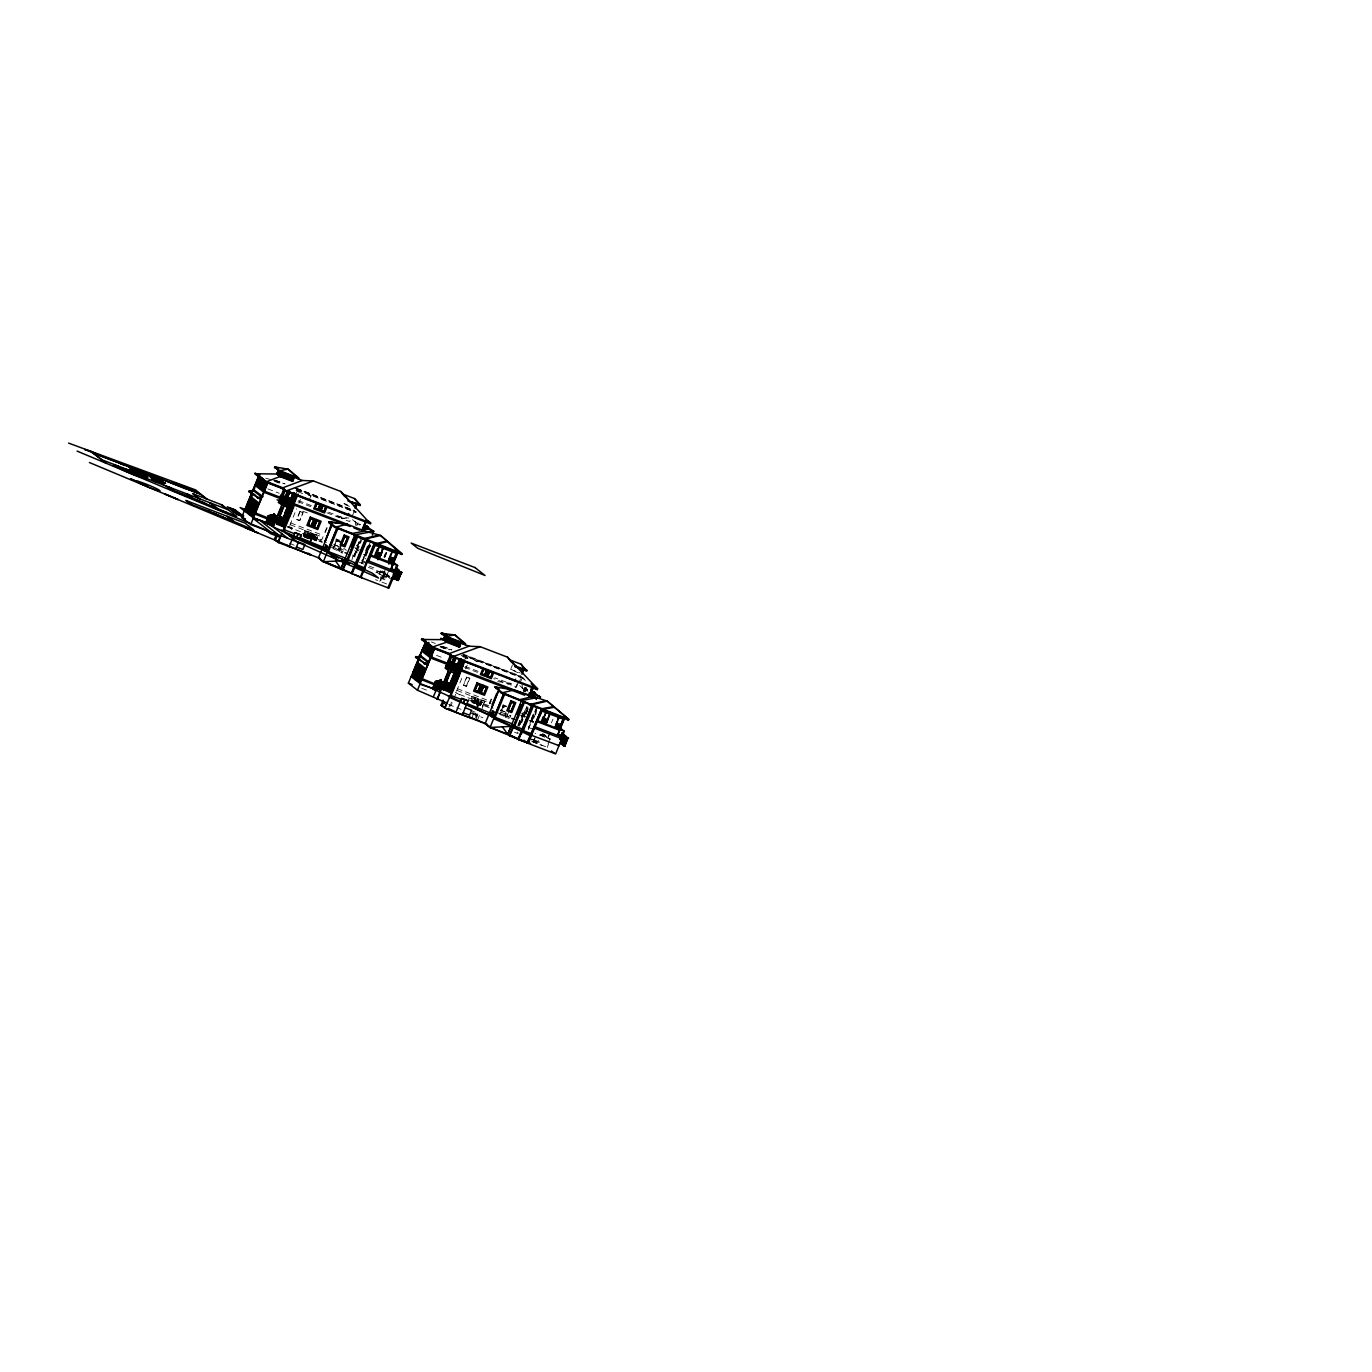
<?xml version="1.0" encoding="UTF-8"?>
<svg xmlns="http://www.w3.org/2000/svg" width="1372" height="1372" viewBox="0 0 1372 1372"><rect width="100%" height="100%" fill="white"/><g stroke="black" fill="none" stroke-linecap="round" stroke-linejoin="round"><path stroke-width="0.75" stroke-dasharray="5 3.75" d="M359.807 525.219L360.03 524.173M383.731 573.633L380.644 581.745M361.676 563.532L363.872 557.958M528.409 729.269L530.604 723.679M369.222 545.885L365.329 555.454L363.391 554.477M532.044 721.192L536.726 709.701M265.756 478.279L271.656 479.771M296.386 492.84L297.021 491.313M289.801 525.407L296.609 508.823M298.925 503.164L300.485 499.357M291.687 529.575L292.373 527.928L288.686 526.505M300.108 511.636L296.952 519.336L299.679 520.451L302.886 512.613L300.074 511.533M309.609 499.048L310.861 496.012L308.185 494.983M303.212 535.869L305.27 530.878L309.712 534.343L308.889 536.332L314.514 538.493L315.337 536.503L310.895 533.039L308.837 538.03M303.229 536.829L304.807 531.976M312.096 533.982L310.415 538.116L304.481 535.715L304.721 533.176M304.79 535.955L304.361 536.984L308.117 538.424M306.059 537.292L308.374 531.667M306.865 537.584L309.18 531.976M307.397 537.738L308.906 534.034L304.464 530.57L317.978 535.697L315.972 540.602M308.854 538.973L311.187 533.279M309.54 538.15L311.547 533.228M309.42 538.887L311.718 532.833M310.415 538.116L311.804 533.742M310.295 539.368L312.404 534.222M310.175 540.637L312.713 534.445M310.055 541.906L313.005 534.686M310.604 541.528L313.313 534.926M310.569 542.592L313.622 535.166M312.507 538.836L313.914 535.406M313.485 537.807L314.754 534.686L317.687 535.835M313.656 539.951L315.131 536.349M314.617 540.499L316.143 536.812L311.684 533.348M316.109 541.134L318.15 535.303M287.52 526.694L321.751 539.813L324.032 534.291M324.787 532.439L327.805 525.064M325.284 532.37L327.616 526.659M349.414 506.319L345.572 504.827L347.39 500.403M336.706 539.453L333.533 547.96L336.655 539.865M338.181 540.602L336.003 539.676L339.69 541.031M339.227 546.433L338.061 549.76L339.381 546.553M350.1 520.451L349.654 521.566L341.319 518.359L344.887 518.462L328.131 512.03M352.021 516.644L354.25 511.224M340.668 545.936L338.421 551.39L342.331 553.122M341.731 544.804L339.09 551.218L341.251 548.217M356.754 525.253L357.492 523.469L360.836 524.807M356.892 525.356L357.972 522.749M357.183 546.21L359.207 541.254M351.935 559.879L353.427 553.962M358.898 542.677L356.926 547.462L361.711 551.201M353.753 556.054L355.777 551.115L354.782 550.326M356.96 547.822L359.721 541.666M361.042 538.613L358.332 546.742M353.907 556.775L356.223 551.15M356.549 550.704L360.356 541.426M354.182 556.981L356.48 551.355M354.645 556.397L356.446 551.99M357.355 551.012L361.968 539.333M365.398 551.132L367.576 545.799M368.382 545.13L364.3 556.209M362.362 560.771L368.382 546.107M361.505 563.532L370.817 540.791M370.046 544.718L365.569 555.66L364.678 555.317L365.655 556.089L370.148 545.164M365.912 556.295L370.406 545.37M375.894 572.724L378.329 571.352L386.098 576.755L386.51 575.76L380.387 570.992L379.975 571.987L386.098 576.755M383.954 556.929L385.549 553.07M384.16 557.101L386.544 551.287M384.657 557.203L387.041 551.407M384.863 557.358L387.247 551.561M388.327 576.566L381.982 571.61L385.446 572.124M379.787 581.385L383.628 572.004M385.892 568.094L380.387 581.539L375.551 579.687M384.897 572.604L382.291 579.842L385.172 572.827L389.768 576.412M376.305 571.73L382.428 576.497L384.04 577.115L384.452 576.12M385.361 574.199L388.602 575.52M386.715 575.948L391.998 580.013M387.007 574.902L389.236 569.466M388.396 575.674L386.51 575.76M463.856 661.767L465.76 657.137L462.947 656.056M448.987 707.112L450.376 703.716M456.533 691.128L462.587 676.379M465.657 668.884L467.217 665.077M450.736 706.237L452.125 702.841L451.079 702.018M453.755 698.88L456.19 692.929M466.36 686.086L469.516 678.385M471.985 696.599L471.848 697.936L477.164 699.857M471.453 698.914L471.848 697.936M472.791 703.013L475.089 697.388M473.597 703.322L475.895 697.696M474.112 703.459L475.638 699.754L482.858 702.533L477.61 698.76L475.57 703.75M475.621 702.07L476.427 700.063L471.179 696.29L484.71 701.418L482.618 706.511M477.919 699L477.37 701.298M478.279 698.965L476.273 703.87L479.411 705.277M476.41 704.402L478.434 698.571M476.719 704.865L478.828 699.703M471.865 717.933L474.112 712.462M477.01 705.105L479.137 699.943M476.89 706.374L479.428 700.183M476.77 707.643L479.737 700.423M476.65 708.912L480.046 700.646M477.302 708.312L480.337 700.886M479.24 704.556L480.646 701.126M475.878 713.732L475.93 716.51L477.422 712.908M479.806 705.139L481.246 701.589M479.977 705.671L481.555 701.829M480.372 705.671L481.864 702.07M475.707 717.693L477.285 713.852M482.052 702.224L481.246 704.213L471.625 700.406M476.033 719.185L478.313 713.629M482.498 706.22L484.419 701.555L481.486 700.423L479.394 705.139L476.478 703.922M477.49 720.077L480.474 712.788M481.229 710.97L484.865 701.023M489.238 703.699L492.256 696.324M489.667 703.802L492.016 698.091M518.084 672.777L510.676 669.296L512.493 664.871M506.594 706.22L502.958 704.814L504.296 706.631L502.804 704.693M502.564 707.077L504.296 706.631M515.649 687.475L518.77 679.843M505.942 712.154L504.776 715.481L506.097 712.274L500.368 710.182M517.587 684.336L516.387 687.286L510.916 685.194M462.484 653.844L520.931 676.19L520.588 677.031L463.067 654.976M518.685 683.342L520.777 678.248L521.48 678.797L520.811 678.008M506.68 713.371L505.153 717.11L509.046 718.842M505.616 716.801L505.942 715.978L506.611 717.264L507.983 713.937M519.971 683.307L522.423 677.339M509.149 710.422L506.611 717.264M523.058 677.476L522.715 678.3L463.17 655.456M510.041 717.059L510.796 715.189M523.229 690.939L524.756 687.235M523.624 691.076L524.687 688.47M523.898 691.299L525.39 687.629M524.155 691.505L525.905 687.423M524.773 691.625L526.351 687.766M525.202 692.037L526.814 688.127M517.844 725.308L520.125 719.631M521.309 716.87L523.521 711.485M518.084 725.462L521.926 716.081M518.65 725.617L520.966 719.991M522.886 715.498L526.093 707.678M526.968 706.288L524.567 712.171L525.493 712.805M519.096 726.234L522.938 716.87M520.142 724.57L523.212 717.076M523.264 716.441L527.071 707.146M522.269 719.923L522.732 717.367M525.442 713.131L528.837 704.882M523.041 719.511L521.789 722.547L520.88 721.826M524.07 716.75L527.86 707.506M528.117 707.918L525.853 713.457L523.898 711.931M526.042 713.594L528.066 708.638M526.076 714.212L528.443 708.432M531.393 718.636L534.308 711.519M536.624 707.197L530.381 721.689M528.752 727.332L528.289 726.2M537.292 706.494L530.398 723.301L529.592 722.993M528.22 729.252L535.955 710.387M530.124 720.214L533.296 722.169L532.387 721.826L536.778 710.456M535.8 714.418L536.349 711.674M533.228 741.755L535.389 736.49M535.011 738.393L533.485 741.84M534.291 742.338L534.72 741.309L530.124 737.724M534.72 741.309L538.287 741.532L538.699 740.537M540.242 735.238L540.637 734.243L542.249 734.86L545.319 737.244M542.249 734.86L542.66 733.866L544.255 734.483L550.395 739.251L535.046 733.368M551.39 722.924L552.967 719.065M547.857 737.364L550.018 732.099M548.2 737.501L550.361 732.254M548.045 743.367L550.343 737.742M547.308 747.414L548.577 743.658M379.53 572.964L383.56 572.21M381.622 578.521L389.682 576.977L382.274 570.906M539.676 742.029L535.526 742.818L529.403 738.05M341.439 518.067L348.985 518.256M507.194 683.77L510.761 683.856L494.846 677.751M511.602 684.182L508.034 684.079L493.663 678.574M336.963 516.661L348.985 518.084M497.693 681.678L511.705 683.342M315.783 540.499L312.833 539.368L314.582 534.634L311.667 533.519M488.895 705.705L456.156 693.152M347.802 505.05L343.943 503.575L345.572 504.827M275.48 480.269L285.119 483.956M296.746 488.415L354.216 510.453M274.503 479.994L284.33 483.767M295.769 488.123L353.616 510.298M274.966 480.543L282.889 483.579M296.798 488.912L356.326 511.739L356 512.579L296.455 489.735M273.525 480.492L281.02 483.373M296.335 489.238L355.468 512.168L354.473 510.658M274.623 481.366L280.574 483.647M296.112 490.044L299.319 491.279M308.031 494.606L311.238 495.841M296.232 490.318L299.045 491.399M308.134 494.898L310.947 495.978M296.266 490.421L298.942 491.45M298.016 491.776L302.835 493.628L297.175 489.221M267.9 488.929L279.151 493.251M298.53 500.677L312.302 505.959M297.947 501.723L311.478 506.92M326.948 512.854L340.479 518.033M302.697 511.173L308.391 513.368M339.93 540.448L336.089 538.973L337.821 540.328L337.066 542.163L335.951 541.305M336.483 540.191L340.479 541.734M290.675 522.938L322.454 535.131M336.243 540.397L342.28 542.78M335.831 540.585L342.177 543.038M290.384 524.773L322.3 537.001M305.116 532.216L310.432 534.137M308.906 534.034L316.143 536.812M333.653 544.461L337.752 545.953M334.905 545.113L338.781 546.588M302.886 533.554L310.261 536.383M316.692 538.836L326.416 542.575M304.601 534.445L310.226 536.606M303.401 534.668L322.643 542.043M330.721 545.233L344.235 550.326M304.481 535.715L310.106 537.875M329.04 546.313L343.309 551.681M304.67 537.224L308.408 538.664M338.884 551.064L339.896 551.527M361.556 560.462L367.988 562.932M362.019 561.594L366.839 563.446M359.31 562.28L367.199 565.298M369.171 566.053L375.07 568.317M380.387 570.992L381.982 571.61M368.382 567.391L383.766 573.273M388.276 576.532L389.888 577.149M380.456 576.892L382.033 577.509M289.475 543.398L295.374 545.662M381.982 582.157L388.413 584.609M510.676 669.296L520.314 673M431.408 641.959L435.336 643.468M443.19 646.469L451.851 649.693M441.681 646.263L451.611 650.071M465.502 655.404L521.068 676.705M440.258 646.229L449.622 649.813M441.338 647.087L449.279 650.139M439.983 646.881L447.478 649.762M462.827 655.765L466.051 656.999M474.746 660.344L477.971 661.561M474.866 660.618L477.679 661.698M467.955 658.749L464.748 657.514L466.497 658.869M436.502 655.37L443.996 658.251M465.245 666.398L479.017 671.68M524.224 689.19L527.568 690.528M464.662 667.461L478.193 672.64M469.618 678.351L466.806 677.271L463.582 685.108L466.394 686.189M502.564 705.294L506.405 706.752M457.408 688.675L491.176 701.624M502.855 706.391L504.193 706.906L503.781 707.901L502.203 706.666M457.116 690.493L490.953 703.476M520.485 715.258L525.133 717.076M455.418 692.243L462.227 696.444M529.283 720.454L532.885 721.843M500.506 710.164L506.457 712.428M530.209 721.518L531.153 721.946M529.986 721.535L531.033 721.946M471.333 700.166L477.25 702.567M483.424 704.573L493.148 708.295M468.212 699.651L489.341 707.746M501.054 712.257L510.83 715.995M471.213 701.435L475.261 703.116M499.151 713.234L510.024 717.402M495.772 712.051L509.132 717.162M533.571 729.527L528.872 727.606M421.787 688.298L429.453 691.231M470.373 710.319L475.998 712.48M472.431 712.531L476.17 713.972M448.713 704.505L460.958 709.324M472.568 713.766L482.875 717.728M470.425 713.08L476.05 715.241M514.534 732.236L518.136 733.608M533.005 739.319L540.98 742.492M532.679 741.738L547.102 747.26M531.753 741.446L542.815 745.699M380.336 577.904L386.235 580.373M287.245 526.951L293.025 529.523M302.663 533.794L321.957 542.352M333.533 547.497L343.171 551.767M304.258 535.869L309.969 538.39M332.83 548.543L342.451 552.813M470.99 701.589L478.605 704.968M499.562 714.263L509.183 718.534M369.84 545.198L370.852 545.987M369.668 545.61L370.68 546.399M295.031 487.866L300.468 492.102M369.634 545.867L370.543 546.571M359.464 542.54L360.356 543.226M356.291 545.233L358.727 547.411M520.331 676.036L526.454 680.804M354.834 547.462L357.972 549.915M522.183 677.888L525.425 680.409M355.76 548.508L358.829 550.892M357.063 552.11L356.051 551.321L354.027 556.277L355.039 557.066M363.151 556.895L365.998 559.107M354.748 550.566L355.657 551.27M356.017 551.561L356.926 552.281M379.444 573.547L384.04 577.115M352.878 555.111L353.787 555.814M354.165 556.106L355.074 556.809M343.72 548.32L346.361 550.378M463.908 654.958L468.144 658.251M463.119 654.65L468.555 658.886M461.129 655.113L463.856 657.222M526.179 708.261L527.071 708.964M288.412 526.385L289.458 527.208M532.456 721.158L533.331 721.843M532.285 721.38L533.296 722.169M521.566 713.2L524.687 715.635M522.492 714.229L525.562 716.63M521.634 715.069L524.258 717.11M521.497 716.047L522.509 716.836L520.485 721.792L519.473 721.003M521.463 716.287L522.372 717.007M542.66 733.866L547.257 737.45M543.929 735.289L546.999 737.673M521.84 719.58L522.715 720.249M540.637 734.243L545.233 737.827M519.611 720.832L520.52 721.535M520.743 721.998L521.754 722.787M533.176 739.508L536.229 741.892M517.072 732.082L518.067 732.854M531.41 721.037L532.387 721.826M352.45 519.611L358.332 524.79M354.439 521.154L358.795 524.996M519.714 685.606L525.51 690.733M525.545 688.384L527.86 691.368M522.08 683.891L522.32 689.241M355.52 521.737L355.674 525.287M526.745 689.893L526.539 690.956L527.311 689.087L526.745 689.893M299.954 511.259L296.575 519.508L299.782 520.743L303.178 512.493L299.954 511.259M466.686 676.979L463.307 685.228L466.514 686.463L469.893 678.214L466.686 676.979M503.37 705.585L500.248 713.697L503.37 705.585"/><path stroke-width="1.5" d="M390.248 571.164L397.863 552.556L356.686 536.178L347.013 559.759M279.236 471.282L278.104 474.043L254.78 473.752L265.482 482.104L281.552 488.26L285.393 491.245L370.543 523.898L340.788 491.45L313.468 480.972L302.303 480.474L279.253 471.488L274.743 466.874L288.154 469.173L298.53 478.879L295.306 476.358M260.903 499.734L248.795 491.57L253.031 490.318L261.709 497.093L257.816 497.504L249.138 490.747L252.345 491.982M274.52 533.622L250.733 524.516L241.644 517.433L251.813 492.634M252.568 490.782L258.793 475.621L261.623 477.816M246.48 506.268L252.019 492.805L248.795 491.57M253.031 490.318L259.325 475.175M246.703 506.44L250.733 496.613L258.982 503.027L254.952 512.871M255.844 484.539L259.84 474.798M245.091 511.396L251.762 495.018M253.323 491.21L254.883 487.42M245.228 511.499L250.544 498.533M256.461 484.659L259.617 476.942M249.687 501.689L252.088 495.841M256.753 484.505L258.948 479.154M250.047 502.152L246.205 511.499L250.184 502.255M256.856 485.328L260.337 476.821M257.13 485.534L260.611 477.027M257.747 485.654L260.903 477.953M247.217 512.288L250.922 502.821M251.282 502.375L251.934 500.351M258.142 486.323L261.52 478.073M258.399 486.528L261.898 478.022L262.91 478.811M247.955 512.854L251.796 503.507L248.092 512.974M258.588 486.305L261.743 478.605M259.016 486.648L262.189 478.948M248.606 514.123L253.906 501.157M259.411 487.317L262.807 479.068M248.778 514.26L254.18 501.106L250.441 498.19M259.685 487.523L263.167 479.017M260.028 487.78L263.51 479.291M260.286 488.003L263.681 479.737M260.903 488.123L264.076 480.406M250.321 514.689L254.026 505.239M257.49 498.328L257.816 497.504L261.04 498.739M261.297 488.792L264.693 480.526M261.572 488.998L264.95 480.749M251.196 515.375L254.9 505.925M255.261 505.479L255.912 503.438M262.189 489.118L265.345 481.418M265.482 482.104L282.529 475.57M251.934 515.958L255.775 506.611M262.584 489.787L265.962 481.521L255.106 472.928M252.071 516.061L255.912 506.714M262.858 489.993L266.237 481.743L267.248 482.532L263.853 490.782M266.185 482.069L263.03 489.77L263.887 490.524L267.111 482.687L266.202 481.984M263.475 490.113L266.631 482.412M252.568 517.21L257.885 504.261M252.757 517.364L258.159 504.193L254.42 501.277L249.069 514.483L254.523 501.638L258.022 504.364M255.175 513.042L267.609 482.481L283.953 488.861L278.43 502.341L281.792 504.965L274.366 523.041L271.004 520.417M250.733 524.516L267.883 482.704M276.835 474.129L278.43 469.567M278.893 471.025L276.63 473.975L279.854 476.496L292.699 481.418L294.517 477.01L281.466 471.934L279.854 476.496M278.07 474.369L279.596 470.665L288.154 469.173L298.873 478.056L279.596 470.665L274.743 466.874L278.602 468.367M278.585 474.403L279.716 471.659M278.876 475.004L280.231 471.694M279.391 475.038L280.523 472.294M279.716 475.381L280.9 472.5L278.567 470.682L277.384 473.58L279.734 475.295M280.66 476.804L282.46 472.397M281.689 476.564L283.044 473.271L292.682 476.959L291.327 480.269M283.404 476.907L284.536 474.163M273.714 523.264L269.872 520.914L273.714 523.264L272.445 526.351L265.396 522.766L265.825 521.737L269.649 524.087L273.714 513.797L274.674 514.792L270.353 523.161M268.62 515.855L266.168 521.892L268.74 515.838M284.741 477.422L285.873 474.678L283.164 473.546L281.963 476.444L284.776 477.507L282.066 476.393M266.717 522.097L269.289 515.718M284.896 477.799L286.251 474.506M266.803 522.132L269.426 515.701M267.248 522.303L269.975 515.58M267.351 522.338L270.095 515.563M281.552 488.26L302.303 480.474M268.209 521.48L270.644 515.443M268.295 521.514L270.764 515.426M267.626 524.498L268.037 523.469L265.825 521.737M268.74 521.686L271.313 515.306L268.295 523.555L271.999 515.169L268.826 523.761L272.668 515.032M286.611 478.142L287.743 475.398M269.358 523.967L272.805 514.997M287.966 478.657L289.08 475.895L286.371 474.781L285.187 477.662L288 478.742L285.273 477.627M269.512 524.07L273.354 514.894M288.12 479.034L289.475 475.724M284.982 497.453C275.772 486.734 281.86 514.843 285.256 497.299L286.285 496.767L284.107 502.083L279.288 500.248M270.867 523.332L274.417 514.346M280.025 500.523L284.467 489.667M270.884 523.367L274.572 514.414M280.403 500.729L284.587 489.941L284.879 491.125M280.574 500.866L282.632 495.532M280.883 501.106L284.982 490.884L289.663 492.565L276.715 524.138L284.484 527.105L280.643 524.121L254.232 513.763M289.835 479.377L290.967 476.616M271.673 523.675L267.849 521.326L271.673 523.675L274.829 516.695M281.037 501.226L283.112 495.909M272.376 522.732L274.949 516.678M281.363 501.483L283.421 496.15M285.393 491.245L313.468 480.972M275.498 516.558L272.891 522.921L275.618 516.541M281.517 501.603L283.592 496.27L282.718 495.635M281.843 501.86L283.901 496.527M273.422 523.126L276.166 516.421M281.997 501.981L284.055 496.647M292.305 477.13L291.173 479.891L288.394 478.897L289.578 476.015L292.39 477.096L291.207 479.977L288.497 478.862M273.457 523.144L276.304 516.404M282.306 502.203L284.244 496.801M274.606 521.72C285.222 509.183 259.291 521.634 276.698 516.369M282.478 502.358L284.536 497.024M284.227 504.313L282.358 503.593L287.314 491.485M287.794 491.845L273.354 527.054L322.403 548.251L336.534 559.399M291.91 481.109L293.711 476.719M285.376 497.847L281.895 494.675M282.924 507.486L276.715 524.138M287.777 495.652L289.663 492.565M285.05 502.444L286.302 499.357L289.921 500.643M287.674 496.047L289.715 491.073M285.582 503.044L287.811 497.83L285.685 503.078M288.343 498.036L286.199 503.267L288.446 498.07M279.065 522.526L281.294 517.313M286.868 503.524L289.08 498.31M287.503 503.764L289.612 498.516M287.606 503.816L289.715 498.568M280.351 523.006L282.563 517.793M288.137 504.021L290.35 498.808M284.724 513.3L286.234 509.647M291.276 497.316L292.648 494.006M320.413 558.541L278.19 542.455L274.349 539.453L276.441 534.377M293.591 492.565L288.48 505.016L291.036 507.005M281.62 523.487L283.73 518.239M289.406 504.502L291.516 499.254M281.843 523.71L288 508.086M294.191 493.44L289.475 504.639L293.179 507.52M276.938 536.332L275.343 540.225L278.859 541.631M282.066 523.881L284.141 518.788L283.147 518.016M288.514 508.12L284.45 518.033L283.644 517.398L287.708 507.503L290.95 510.041L284.896 524.756L287.04 519.525M290.229 503.833L294.637 492.925M282.255 523.744L288.703 508.275M290.041 504.742L294.483 493.989M285.685 516.884L282.889 523.984L285.925 517.072M285.942 516.266L288.069 511.104M288.463 510.127L289.046 508.686M295.066 494.435L290.675 504.982L295.649 493.714M286.182 516.455L288.309 511.276M283.507 524.207L286.165 517.261M286.422 516.644L288.532 511.464M295.615 493.971L291.293 505.205L293.539 500.025M283.524 524.224L289.904 509.338M283.695 525.15L289.972 509.269M283.901 525.322L290.109 509.647M291.944 505.479L296.524 494.675M284.09 525.442L285.513 521.96L286.336 522.612M286.611 519.353L290.435 509.99M296.661 494.503L292.39 505.513L289.989 503.644M277.933 542.232L280.317 536.401M286.439 521.754L292.03 508.703M293.042 506.028L279.048 500.797M287.468 497.71L295.34 500.42L287.571 497.436M278.19 542.455L281.86 533.502M298.05 494.04L282.649 531.581L281.483 530.175M289.406 516.747L291.67 511.207M284.313 529.781L294.431 505.153M289.166 546.656L292.699 538.064M296.781 536.881L297.981 533.965M296.987 536.967L298.187 534.051M299.833 538.236L301.085 535.166L295.066 532.851M295.597 549.126L298.496 542.077L304.927 544.53L302.886 549.486L296.455 547.016M316.177 502.735L313.691 508.789L318.51 510.641L320.997 504.587M320.088 504.553L318.047 509.509L314.84 508.275L316.863 503.318M315.114 508.137L316.983 503.61L319.796 504.69L317.978 509.321L315.011 508.189M322.197 505.05L319.71 511.104L324.547 512.957L327.016 506.903M322.883 505.633L320.859 510.59L324.066 511.807L326.107 506.868M304.978 552.607L310.587 554.768L308.614 553.225M317.121 528.014L319.607 521.96L316.881 520.846L314.342 527.037L317.155 528.117M325.73 507.04L323.912 511.43L321.151 510.453L323.003 505.908L325.816 506.988M329.211 521.926L328.748 522.698L334.751 527.38M330.824 525.682L325.37 541.203M325.061 541.082L332.093 523.967M356.892 536.349L343.051 570.1L323.329 561.748L318.441 557.889L321.34 550.824M322.06 549.057L332.281 524.121M324.598 550.395L326.45 545.85L324.65 550.429M327.788 550.309L336.998 527.843L354.902 534.788L341.028 568.54L335.625 561.097M318.441 557.889L323.329 561.748L326.948 552.933M355.142 564.029L365.003 568.094L364.438 569.483L327.291 552.11L337.186 527.997M328.44 551.595L337.975 528.306M339.313 511.533L348.179 515.014L348.797 513.505M354.765 506.045L355.125 505.188M355.382 505.393L355.022 506.251L355.451 505.462M355.348 506.508L355.948 505.839M356.48 504.759L355.554 507.023L354.353 506.079M355.211 508.532L357.029 504.107M354.456 498.533L360.373 504.707L347.991 500.883L360.047 505.496L354.456 498.533L342.931 494.109M342.486 558.85L342.16 559.69L349.534 563.618M354.49 535.749L352.724 533.348L364.918 531.084L380.559 535.457L401.79 554.477L374.933 543.861L387.024 540.928M351.266 546.931L355.022 537.755M346.173 560.994L342.571 569.74L351.352 573.29L365.192 539.522M347.991 560.222L357.663 536.641M361.591 531.153L366.135 520.074M366.341 520.228L361.899 531.033L362.705 531.341L366.307 520.605M366.718 520.931L362.277 529.558M364.352 529.438L365.861 525.716L368.279 526.968L367.679 527.688M366.667 526.351L365.535 528.906L365.998 525.819L368.279 526.968M365.878 529.06L366.598 527.277M367.936 527.791L367.473 526.333M378.638 545.096L362.688 538.887L378.741 535.149M366.667 529.369L367.627 527.037L367.147 529.523M363.374 539.419L380.593 535.474L402.133 553.671L334.991 526.539L329.091 521.892L347.356 524.344L329.091 521.892M355.091 565.23L351.678 573.547L361.213 577.338M355.622 564.407L365.672 539.899M354.336 568.197L352.021 573.822L350.872 572.93M355.108 566.327L365.878 540.053M356.617 564.87L366.667 540.362M372.206 530.604L371.177 530.844M372.481 530.707L373.338 531.993M372.515 531.358L371.246 529.918M372.327 535.097L373.664 531.17M360.407 577.029L374.247 543.278M396.902 568.745L388.928 588.194L360.973 577.475L374.83 543.724M367.422 562.177L367.233 560.393L395.753 571.558L391.929 568.574M375.619 544.032L368.605 561.148L367.679 560.428M375.722 544.478L387.796 541.546M375.002 554.717L377.351 549.006M379.461 558.198L375.173 556.449L379.187 546.776L375.139 556.689M377.849 559.776C377.42 556.483 380.901 556.26 379.427 555.934M382.033 550.189L383.423 546.811M382.171 550.309L380.353 555.934L376.168 554.202M383.731 547.051L379.358 558.044M380.901 555.111L382.119 552.093M389.185 558.284L391.037 553.774M392.838 550.549L388.31 561.491L393.49 563.583L370.834 555.043M391.946 563.961L388.842 558.901M388.67 563.583L389.837 560.376M390.163 560.856L388.893 563.926L390.265 560.977M392.358 563.052C403.419 539.333 392.118 559.313 393.164 563.343M390.728 569.552L391.517 568.008M391.895 566.43L397.125 553.653L375.105 545.301M393.472 563.549L390.711 569.346M393.421 569.894L395.445 570.855L391.037 569.157M394.193 571.627L395.445 568.523M394.381 572.416L396.251 567.785M394.347 572.724L387.933 587.731M394.45 572.536L396.319 567.888M392.186 561.32L397.623 565.556L394.673 572.879M397.263 569.277L395.376 573.89M395.53 574.765L397.571 569.723L395.685 574.336M397.897 570.186L396.011 574.817M394.759 579.035L395.873 576.309M398.189 570.615L396.388 575.365M398.292 570.323L396.148 569.5L396.954 570.015M395.839 577.063L398.497 570.581M398.48 571.044L396.216 576.463C391.637 576.583 396.422 565.556 399.046 570.186M397.005 576.274L398.823 571.541M397.143 577.303L396.645 579.824L399.767 572.21C397.623 569.5 405.752 574.851 399.355 571.901L397.057 577.904M397.623 576.977L393.901 571.781M398.12 580.322L400.898 573.547L399.235 572.793L399.252 571.198M400.092 573.136L397.177 580.03L400.144 573.17M397.726 580.236L400.967 572.518M401.396 572.021L399.029 571.747M391.483 577.766L398.257 580.442L401.379 572.827M447.615 666.843L451.697 656.622L537.258 689.636L537.601 688.813L507.52 657.171L480.2 646.692L452.108 656.982L448.267 653.981L432.197 647.824L421.496 639.472L444.665 639.661M427.429 665.3L415.527 657.291L419.746 656.056L428.441 662.813L424.548 663.242L415.87 656.468M447.015 703.081L417.465 690.236L408.376 683.153L418.734 658.526L415.527 657.291M419.3 656.502L426.057 641.753M413.212 671.988L425.714 641.496M413.435 672.16L417.465 662.333L425.714 668.764L421.684 678.591M422.576 650.259L425.955 642.01M411.96 677.219L420.827 655.044M417.037 664.905L416.299 666.689L419.626 669.365M423.193 650.379L426.795 643.022M415.613 669.365L418.014 663.516M423.588 651.048L426.966 642.799M413.075 677.322L416.779 667.872M423.845 651.254L427.344 642.765L428.613 643.76L425.131 652.249M413.812 677.905L417.654 668.558M417.877 668.01L418.666 666.072M424.463 651.374L427.635 643.674M413.95 678.008L417.774 668.661M418.014 668.113L418.803 666.175M424.857 652.043L428.853 642.302M414.687 678.591L418.529 669.227M414.824 678.694L418.649 669.347M425.749 652.369L428.904 644.668M426.143 653.038L429.625 644.548L434.615 648.424L450.685 654.581L445.145 668.061L448.524 670.685L441.098 688.778L451.217 692.843L447.375 689.842L420.964 679.483M420.638 666.895L415.459 679.946L420.912 666.826L417.174 663.911M426.418 653.244L429.899 644.754M415.939 680.323L421.153 667.015L424.874 669.93L419.489 683.085L424.617 669.982M426.743 653.518L430.225 645.012M427.018 653.724L430.396 645.475M427.635 653.844L430.791 646.143M417.037 680.426L420.741 670.959M428.03 654.513L431.408 646.263L430.362 645.715M424.205 664.065L424.548 663.242L427.755 664.477M428.304 654.718L431.683 646.469M421.616 671.645L417.791 681.009L421.753 671.748M421.839 671.097L422.627 669.176M421.976 671.2L422.765 669.279M428.922 654.838L432.077 647.138M429.35 655.181L432.54 647.001L449.261 641.307M418.666 681.678L422.49 672.331M429.299 655.507L432.695 647.258M418.786 681.781L422.627 672.434M429.573 655.713L432.952 647.464L433.964 648.253L430.585 656.502M430.191 655.833L433.346 648.133M434.238 648.459L428.699 661.973L420.141 655.302M421.907 678.763L434.41 648.27M417.465 690.236L434.615 648.424M441.132 633.435L454.887 634.893L465.262 644.6L445.986 637.208L441.132 633.435L444.991 634.91M446.38 642.062L448.181 637.654L461.232 642.748L459.431 647.138L446.586 642.216L443.345 639.695L445.145 635.287M443.55 639.867L445.351 635.459M443.979 639.472L445.334 636.162L447.752 638.049L446.397 641.359M444.494 639.506L445.626 636.762M444.785 640.089L446.312 636.385L454.887 634.893L465.605 643.777L446.312 636.385L441.475 632.612L447.255 634.824M444.922 639.935L446.106 637.037M445.3 640.141L446.432 637.38M445.591 640.724L446.946 637.431M446.123 640.758L447.238 638.014M446.586 642.216L448.387 637.808M447.392 642.525L449.193 638.117M448.404 642.302L449.759 638.992L459.414 642.696L458.059 645.989M450.136 642.628L451.268 639.884M531.153 735.203C498.139 719.734 465.348 703.39 432.129 688.504L432.54 687.475L436.382 689.807L432.54 687.475M435.473 681.558L433.003 687.664M452.691 640.347L451.508 643.245L448.695 642.165L449.879 639.283L452.606 640.398M433.535 687.869L436.142 681.421M451.628 643.519L452.983 640.227M436.828 681.284L433.964 688.041L434.581 687.046L438.405 689.396L441.029 682.57L438.148 689.293M448.267 653.981L469.035 646.195L480.2 646.692M434.924 687.201L437.497 681.147M434.341 690.236L434.77 689.207M435.456 687.406L438.165 681.009M453.343 643.862L454.475 641.118M435.044 689.293L437.617 683.239M435.147 689.327L438.851 680.872M435.576 689.499L438.285 683.102M435.679 689.533L439.52 680.735M436.125 689.704L438.971 682.964M455.898 641.582L454.715 644.48L451.903 643.399L453.103 640.501L455.813 641.633M433.535 696.393L440.206 680.598M440.446 679.517C442.401 679.106 437.154 684.216 437.068 688.881M454.835 644.754L456.19 641.461M446.312 666.003L449.656 668.696M451.8 663.465L448.918 660.515M437.171 688.916L440.858 680.135M446.74 666.243L451.199 655.387L455.487 657.034M437.617 689.087L441.304 680.135M446.963 666.329L451.319 655.679L451.611 656.845M437.702 689.121L440.343 682.707M448.507 660.669L447.872 666.998M447.443 666.706L449.502 661.373M456.55 645.097L457.682 642.353M447.924 667.084L449.982 661.75L449.09 661.098M448.095 667.204L450.153 661.87M450.462 662.127L448.404 667.461L450.633 662.247L452.211 663.293M442.899 682.158L440.275 688.916M448.867 667.821L450.822 662.402M459.123 642.816L457.939 645.715L455.127 644.634L456.31 641.736L459.02 642.868M439.16 692.071L443.602 681.867L440.618 688.401M449.056 667.958L451.114 662.625M449.347 668.181L451.302 662.762M437.102 699.188L439.812 692.586M443.996 682.536L437.222 682.999L443.996 682.536L443.207 682.056M449.622 668.799L454.252 657.6M458.642 646.829L460.443 642.439M437.359 699.394L454.046 657.205L449.073 669.313L445.711 666.689L455.35 670.394L459.191 673.378L450.959 670.033M448.61 660.395L452.28 663.139L455.195 657.171M442.967 689.499L450.393 671.405M453.789 663.122L455.916 657.925L443.448 689.859M444.528 687.749L446.74 682.553M452.314 668.764L454.526 663.551M445.163 688.007L447.375 682.793L445.265 688.041M455.161 663.808L452.949 669.004L455.195 663.825M445.78 688.23L447.924 682.999M455.71 664.014L453.566 669.227L455.813 664.048M445.797 688.247L448.009 683.033M446.432 688.487L448.644 683.273M454.218 669.502L456.447 664.288M447.066 688.727L449.193 683.479M447.169 688.778L449.296 683.53M458.008 663.053L459.363 659.726M508.549 734.466L490.867 727.692L486.237 724.022L444.922 708.175L441.081 705.191L443.173 700.097M454.784 671.765L447.238 690.185L448.301 690.596M455.212 670.737L459.534 660.189M448.387 689.293L450.565 684.011M450.856 683.239L454.732 673.806M456.139 670.222L458.351 665.026M448.558 689.43L452.417 679.586M456.224 670.273L460.906 659.16M443.671 702.052L442.076 705.963L443.156 706.374M448.781 689.602L451.096 684.216M455.247 673.858L451.182 683.753L450.376 683.119L454.441 673.223L457.682 675.761M456.739 670.445L461.369 658.663M448.97 689.464L455.435 673.995M456.773 670.479L461.215 659.726L457.408 670.719M450.668 689.156L449.724 688.418L454.647 676.43L455.59 677.168M449.622 689.704L453.069 683.119M452.674 682.004L454.784 676.825L453.137 682.364M455.195 675.864L455.778 674.407M450.273 688.59L452.657 682.793M452.914 682.176L455.024 677.013M457.974 670.342L461.627 661.253M450.256 689.945L452.88 682.982M450.342 689.996L456.687 674.99L455.418 674.115M460.255 665.746L458.145 670.994L462.227 660.515L458.54 669.519M450.41 690.871L452.503 685.794L453.497 686.566M456.876 675.127L452.811 685.04L453.618 685.674M450.633 691.042L453.103 684.988M458.677 671.2L463.393 660.224M450.805 691.179L452.228 687.698L453.052 688.332M453.326 685.074L457.168 675.727M459.106 671.234L463.307 661.03M451.525 690.442L456.842 675.384M444.648 707.969L447.049 702.121M453.154 687.492L458.574 674.287M444.922 708.175L464.765 661.424M455.367 684.319L459.157 675.093M460.718 671.285L463.136 665.369M451.045 695.518L461.146 670.874M455.898 712.394L461.678 698.297L468.109 700.766L462.33 714.846M460.666 701.349L461.798 698.588L467.818 700.886M463.513 702.601L464.714 699.703M463.702 702.687L464.902 699.771M483.596 669.039L481.555 673.995L484.779 675.23L486.803 670.273M481.743 673.909L483.664 669.227L486.631 670.359M477.816 691.437L480.303 685.383M486.425 670.445L484.625 674.853L481.846 673.875M487.729 670.308L485.242 676.362L480.423 674.51L482.893 668.456L464.148 661.27M488.929 670.771L486.443 676.825L491.262 678.677L493.748 672.623M489.615 671.354L487.592 676.31L490.799 677.545L492.822 672.589M541.597 709.53L568.454 720.146L568.78 719.34L547.239 701.143L513.917 689.979L494.949 686.943L501.312 693.032L564.578 718.276L557.461 735.272M495.584 688.452L496.441 687.269M492.085 704.728L496.767 693.323M498.036 691.591L492.102 706.923M494.949 686.943L501.638 692.208L531.907 705.259L518.016 739.148L526.865 742.544L490.061 727.486L485.173 723.61L499.014 689.859M491.365 716.167L493.183 711.588M501.312 693.032L513.917 689.979M494.503 716.03L503.713 693.58L519.748 699.806M485.173 723.61L490.061 727.486L503.901 693.718M495.155 717.316L504.707 694.026M506.045 677.254L514.912 680.735L515.529 679.226M521.789 672.091L522.492 670.205M522.783 670.514L522.32 672.503L522.543 670.239M521.926 674.252L523.744 669.828M523.933 669.022L521.188 664.254L509.647 659.829L511.705 662.487M514.723 666.603L526.762 671.217L521.188 664.254M519.062 699.823L531.581 696.753M521.634 700.526L507.76 734.26L526.865 742.544M517.227 714.486L521 705.328M512.836 726.851L509.252 735.598L527.122 742.749L541.546 709.444M522.183 728.978L513.677 725.634L523.418 701.915M509.715 735.958L523.607 702.07M514.654 726.08L524.396 702.361M528.614 694.609L529.403 692.688M530.981 688.83L530.638 691.111M532.851 685.794L529.678 695.81L533.657 686.103M528.632 696.753L533.862 686.257M533.639 686.806L529.884 695.964L460.803 669.467M531.65 694.163L532.593 691.454L534.205 692.054L535.011 692.688L533.862 695.261M532.267 694.644L532.73 691.557M532.593 694.798L533.331 692.997M533.399 695.107L534.205 692.054M529.352 704.556L545.387 700.835M530.021 705.088L547.239 701.143L568.78 719.34L521.377 700.577L537.087 697.645M518.342 739.405L521.754 731.087M522.286 730.281L532.387 705.62M531.907 705.259L518.702 739.68L527.122 742.749M521.48 733.934L523.795 728.258M521.806 729.904L523.298 730.744L533.399 706.1M537.635 696.462L537.978 695.638L540.602 697.045L530.964 693.357M539.213 696.427L540.053 697.713L540.397 696.89M527.5 743.041L533.725 727.88L561.868 738.771M534.325 726.405L541.34 709.29M563.395 734.466L555.66 753.931L527.706 743.195L541.923 708.724L553.671 706.597M528.306 743.35L534.514 728.189M539.093 717.042L542.352 709.753M540.945 722.341L543.295 716.63M541.854 722.409L545.919 712.514L541.82 722.392M542.798 722.975L544.255 719.442L547.068 721.672L550.446 712.788M545.867 723.953L546.193 721.037M547.445 719.597L550.155 712.548M547.651 720.008L543.947 717.71M559.262 716.03L557.598 719.357M555.077 727.52L560.222 729.304L559.09 728.772M556.089 724.982L560.599 725.857M556.706 723.456L561.182 724.33M560.239 726.56L555.832 724.725L557.238 721.329M559.553 716.27L554.974 727.434M560.599 716.853L563.858 719.391L557.735 735.272M560.153 735.632L562.177 736.575L557.769 734.878M562.177 732.717L560.994 735.581L562.314 732.768M562.76 733.574L561.594 736.455L562.932 733.66M561.92 736.901L564.338 731.276L560.736 728.481M558.798 745.613L557.941 745.459M560.977 739.765L563.223 734.089M561.885 739.165L563.652 734.878M561.165 741.652L563.823 734.946M562.348 739.68L564.115 735.375M561.491 742.389L564.252 735.735L562.657 740.108M561.817 743.71L564.544 736.164M561.765 743.727L564.835 736.593M565.298 737.09L563.823 741.823M563.257 735.941C569.912 737.381 559.244 733.025 565.779 735.907M564.132 742.252C561.457 735.581 572.982 739.868 565.984 736.918L562.863 744.07L565.418 737.45L568.231 738.548M564.767 740.863L562.966 745.236L564.972 746.162L567.631 738.187M565.984 736.918L563.378 745.545L560.085 742.989L564.972 746.162M563.909 745.751C563.6 741.875 570.323 738.256 565.213 738.359M567.288 739.096L564.304 745.751M564.647 745.974L568.128 737.742M565.007 744.773L562.743 743.967M288.943 510.504L289.543 509.063M455.658 676.225L456.259 674.784M341.028 568.54L343.48 562.606M449.45 696.273L449.33 697.285L488.792 714.795M563.172 733.385L565.95 738.513M565.418 737.45L566.19 738.496L562.64 733.403M396.645 570.306L398.515 569.774M399.303 572.844L395.633 567.511M559.296 728.481L559.107 727.126M530.895 697.268L534.291 696.547L536.829 698.554M274.486 514.637C257.679 517.021 278.893 515.255 273.714 513.797M270.541 517.57L277.384 516.541L276.647 516.078M441.201 680.358L435.113 681.61L441.218 680.135M370.44 531.976L354.713 534.891L354.388 535.697L362.791 538.922M345.881 524.567L334.648 527.345L352.501 534.188M554.46 707.215L542.712 709.341L535.131 726.714M323.329 561.748L342.571 560.736M490.061 727.486L511.036 726.371L530.038 735.684M298.033 495.704L325.181 506.114M134.971 471.299L138.315 472.637M278.259 534.703L271.605 532.782L253.22 518.462L259.874 520.365L278.259 534.703L297.535 542.094L378.552 578.041L372.292 573.17L363.649 569.14M419.952 684.182L434.307 689.053L420.175 683.633L411.086 676.533M152.909 479.188L158.895 481.195M545.919 723.713L542.18 722.392M523.298 730.744L531.736 733.814M68.6 443.105L196.247 490.181M559.039 745.665L530.364 734.86M90.415 451.148L84.79 449.519L99.436 455.315L90.415 451.148L105.884 463.153M269.581 523.898L253.443 517.896L240.134 507.537L245.091 509.492M188.513 489.084L185.683 488.483M274.4 467.715L278.259 469.19M282.632 475.021L285.307 476.05M285.839 476.255L288.514 477.285M289.063 477.49L291.739 478.519M351.249 501.878L359.43 505.016M292.905 480.92L279.991 476.135L276.715 473.614L277.607 473.803M265.825 481.263L281.877 487.437L285.719 490.421L370.886 523.075L367.645 520.554M334.459 509.749L332.11 508.772M365.535 526.539L367.13 527.157M367.404 527.585L365.655 526.642M283.49 496.235L285.565 497.401M264.213 490.782L265.293 491.193M264.402 491.193L280.471 497.367M285.856 500.454L289.732 501.946M263.956 492.291L280.008 498.465M294.071 503.747L364.918 531.084M281.363 499.7L283.918 500.677M254.489 489.993L253.426 489.581L263.047 496.647M293.625 504.845L349.997 526.454M353.959 527.98L359.927 530.261M277.093 499.82L293.299 506.028M278.43 502.341L282.272 503.816M284.707 504.673L292.459 507.657L288.635 504.656L278.996 500.969L282.358 503.593M377.06 551.836L381.245 553.533M390.351 557.015L394.467 558.593M376.923 552.745L380.884 554.237M390.042 557.769L394.107 559.313M279.785 516.438L287.554 519.422M380.627 555.043L376.477 553.448M389.734 558.524L393.884 560.119M287.417 519.662L279.682 516.712M389.356 559.244L393.558 560.874M277.11 516.695L276.492 516.318C278.224 516.249 275.326 523.607 274.331 521.549M375.979 555.008L379.993 556.552M389.048 559.999L393.215 561.628M379.684 557.306L375.671 555.763M392.906 562.383L388.791 560.805M393.215 563.858L397.623 565.556M370.714 556.02L393.044 564.578M196.985 491.519L174.398 482.841L175.667 483.836M281.569 524.876L280.505 524.464L287.828 506.594L291.447 509.424M92.233 452.554L200.672 494.143M92.919 453.103L127.768 466.274M159.101 478.279L185.083 488.569M184.877 488.175L200.072 494.006M156.374 477.525L159.975 478.965L155.619 476.959L159.666 480.097M399.784 571.61L401.927 572.433M159.255 479.788L162.736 481.126M141.316 473.066L156.048 478.759M155.911 478.657L163.285 481.538L162.342 481.023M138.178 472.534L144.575 474.918M135.108 471.676L139.79 473.512M151.383 477.782L157.351 480.2M157.643 480.217L165.532 483.304L150.371 477.199L157.163 482.498M222.075 504.947L192.543 493.543L199.146 498.671M235.727 510.23L227.289 506.834L237.03 514.311M140.201 473.837L129.826 469.773L132.449 471.505M152.086 478.331L158.054 480.749M152.789 478.879L159.118 481.589M344.989 552.693L347.202 553.568M101.116 459.483L147.919 477.507L139.018 470.579L154.813 476.65L158.86 479.788M153.853 479.703L159.821 482.138M254.249 518.102L273.2 525.373M283.524 529.472L294.5 533.691M118.095 466.36L114.082 464.816L120.307 468.092M128.008 470.253L131.043 471.471A12.674 1.012 22.3 0 1 141.11 476.135L142.242 476.856A12.674 1.012 22.3 0 1 130.683 473.512L122.434 469.824A12.674 1.012 22.3 0 1 119.124 467.698L129.362 472.054L113.087 465.52L120.719 467.835A12.674 1.012 22.3 0 1 128.008 470.253L128.145 470.322M154.556 480.251L160.541 482.687M265.396 522.766L270.215 524.619L287.897 538.39M161.244 483.236L152.138 479.685L154.367 481.418M130.289 471.728L135.365 473.683L129.002 470.733M395.153 573.033L366.616 561.868M228.267 509.767L121.216 468.795L117.392 465.811M233.686 511.825L243.599 515.649M300.245 537.807L324.65 547.805M393.181 574.01L394.999 574.731M212.489 504.947L213.552 505.462M236.756 514.208L243.461 516.781L240.409 514.397M396.439 575.914L394.45 575.108M213.758 505.942L214.838 506.457M192.389 498.225L205.063 503.027M397.52 576.823L393.901 571.558M241.644 517.433L245.485 518.89M213.295 506.697L214.289 507.143M395.668 576.84L397.554 577.561M215.49 508.069L205.749 503.798M327.634 551.287L345.35 558.078M211.597 506.903L227.1 512.991L226.294 512.373M397.245 578.59L395.428 577.389M355.52 563.103L345.195 558.353M397.983 580.219L400.898 573.547M280.282 537.361L270.644 533.657L266.803 530.672M209.659 511.413L190.451 504.124L185.786 500.42L245.159 523.195L253.649 529.815L231.405 520.485M209.727 511.773L232.777 521.549M213.74 513.317L234.218 521.566L227.752 516.524M223.396 517.553L213.535 513.162M274.349 539.453L278.996 542.643M322.386 561.011L339.621 567.888M322.66 561.217L350.014 572.484M354.302 574.439L360.973 577.475M460.117 642.782L469.035 646.195M515.049 665.814L527.088 670.428L524.258 668.233M449.364 640.741L452.04 641.77M452.571 641.976L455.247 643.005M455.778 643.211L458.454 644.24M459.637 646.658C424.48 630.657 446.226 641.89 459.586 646.795M425.8 640.175L421.839 638.649L432.54 647.001L448.61 653.158L452.451 656.142L537.601 688.813L531.135 683.77M421.496 639.472L425.474 640.998M454.509 657.582L456.396 658.303M484.505 669.073L491.896 671.834M533.399 692.071L535.011 692.688M422.044 649.831L423.382 650.345M532.25 692.277L533.862 692.894M534.137 693.306L532.387 692.38M462.072 666.14L454.303 663.173M449.896 661.716L450.753 662.316M430.945 656.502L432.009 656.914M431.117 656.931L447.186 663.088M453.034 665.094L456.653 666.363M456.464 667.684L452.589 666.192L451.765 668.181L446.003 665.969M430.671 658.028L446.74 664.185M448.095 665.42L450.633 666.398M460.34 670.565L524.653 695.227M445.78 666.518L459.774 671.748M496.15 687.149L498.876 688.195M450.856 671.783L458.625 674.75L456.001 672.709M480.389 685.348L477.576 684.268L475.038 690.459L477.85 691.522M532.593 705.791L539.076 708.278M541.837 711.022L563.858 719.391M543.192 719.168C549.795 718.448 546.845 726.32 542.403 721.5M440.326 679.792L441.51 680.238M446.517 682.158L454.286 685.143M446.397 682.433L454.166 685.417M542.883 719.923L546.948 721.621M444.116 682.261L437.342 683.342M546.845 722.221L542.712 720.746M559.947 727.349L555.78 725.737L559.587 728.069M564.338 731.276L537.567 720.763M537.43 721.741L559.759 730.316M438.508 685.143L439.263 685.743L438.148 685.125M439.04 685.606L421.41 678.385M444.082 687.355L452.023 690.648M565.075 736.095L562.863 735.221L563.566 735.992M566.516 737.347L568.66 738.153M438.405 689.396L434.581 687.046M511.705 718.431L513.934 719.288M432.129 688.504L436.948 690.356L436.245 689.79M450.239 695.21L461.215 699.411M466.977 703.527L491.382 713.543M560.068 739.285L562.88 741.6L559.879 739.268M564.407 742.749L561.337 738.05M408.376 683.153L412.2 684.628M562.023 742.595L564.201 743.247L561.079 740.949M494.349 717.007L512.082 723.799M562.057 743.247L560.496 743.298L561.834 743.813M465.211 707.798L471.642 710.267L469.618 715.206L463.187 712.754M441.081 705.191L445.728 708.381L471.694 718.345L469.704 716.784M471.865 717.933L487.111 724.245M526.522 741.96L530.552 743.504M207.103 504.862L205.423 503.867M77.072 451.096L268.26 531.05M89.437 462.536L310.741 555.077M215.576 507.383L219.503 509.938M288.978 535.423L327.291 552.11M284.45 532.37L291.601 535.56M298.118 538.441L293.402 536.349L294.946 532.576L301.377 535.029L299.696 539.145L320.053 548.183M332.659 555.471L338.352 557.992M356.737 567.048L363.306 569.963M448.198 695.896L449.673 696.564M493.68 718.654L511.036 726.371L507.76 734.26L502.358 726.834M289.526 546.793L288.669 546.228A12.674 1.012 22.3 0 0 286.954 545.284M456.241 712.514L455.401 711.948A12.674 1.012 22.3 0 0 448.593 708.621M135.588 472.791L140.613 475.106L139.618 474.335M119.21 462.981L124.56 465.468L123.497 464.628M449.724 689.156L450.788 689.979M357.217 503.284L360.047 505.496M354.473 505.908L355.588 506.783M372.858 530.535L373.87 531.324L364.232 527.62M367.713 527.071L372.344 530.655M393.164 550.858L396.628 553.551M278.002 472.14L280.282 473.923M276.835 473.494L280.06 475.998M397.571 571.164L397.074 570.992M391.586 568.54L395.685 571.73M353.667 539.933L352.535 542.677M354.148 540.688L353.239 542.969M395.085 573.204L392.221 580.185M395.102 578.092L398.257 580.442M532.422 685.863L537.258 689.636M260.474 477.525L261.383 478.228M261.76 478.519L262.669 479.222L259.445 487.077L258.536 486.357M264.916 480.989L265.825 481.692M534.445 692.791L539.076 696.376M289.046 503.644L292.888 506.628M257.61 480.457L258.485 481.143M258.879 481.452L259.754 482.138M260.166 482.447L261.04 483.133M262.052 483.922L262.927 484.608M263.338 484.916L264.213 485.602M264.607 485.911L265.482 486.597M559.896 716.578L563.36 719.271M289.286 506.988L291.91 509.029L283.661 505.685M279.631 500.18L283.267 503.027M462.021 642.079L465.262 644.6M257.267 485.362L258.176 486.065M261.709 488.826L262.618 489.53M500.986 675.316L498.825 674.492M255.518 484.265L264.127 490.987M255.123 485.431L263.681 492.085M445.3 636.402L447.632 638.22M444.734 637.86L447.015 639.644M556.089 725.754L555.574 724.639L558.524 728.669M555.832 725.771L558.696 729.715M444.116 639.301L446.432 641.101M565.556 736.472L563.137 735.323M360.596 576.857L361.779 577.784M564.818 735.992L561.971 742.544M252.019 492.788L255.141 495.241M286.765 520.846L285.77 520.057M286.628 521.909L285.633 521.12M558.61 734.26L562.486 737.279L534.531 726.56M284.055 524.258L282.426 522.989L283.644 523.95M285.17 524.962L277.453 521.875M250.407 498.43L254.043 501.277M250.321 499.082L253.683 501.706M254.3 502.186L257.662 504.81M284.913 526.093L281.071 523.092L254.695 512.665M280.231 524.258L284.347 527.465M249.532 501.02L252.894 503.644M253.511 504.107L256.873 506.731M461.421 666.192L459.311 671.44L456.722 669.382M461.901 666.38L454.183 663.448M249.31 501.569L252.671 504.193M253.271 504.656L256.65 507.28M271.776 519.422L272.479 519.971L271.467 519.302M282.718 530.552L297.535 542.094M248.349 503.901L251.711 506.525M252.328 507.005L255.689 509.629M428.476 644.24L429.385 644.96M432.557 647.43L431.648 646.709L428.424 654.547L429.333 655.267M432.917 647.704L433.844 648.424M533.794 727.623L534.72 728.343M247.389 506.251L250.75 508.875M251.368 509.338L254.729 511.962M455.778 669.365L459.62 672.349M424.325 646.195L425.2 646.864M425.612 647.19L426.486 647.858M426.898 648.184L427.772 648.87M428.784 649.642L429.659 650.328M430.053 650.654L430.928 651.323M431.34 651.649L432.214 652.335M456.482 671.731L459.054 673.738M246.428 508.583L249.79 511.207M250.407 511.67L253.769 514.294M245.468 510.916L248.829 513.54M249.447 514.02L252.808 516.644M422.713 650.088L423.622 650.808M425.269 652.094L426.178 652.798M427.155 653.552L428.064 654.273M429.71 655.559L430.619 656.262M422.233 650.002L430.859 656.708M551.39 750.913L554.648 753.451M421.856 651.151L430.396 657.823M511.928 724.073L513.677 725.634M241.729 514.894L235.144 509.99M233.72 509.304L240.117 514.277M232.383 508.892L238.505 513.677M238.797 513.78L241.918 516.215M237.202 513.179L240.323 515.598M230.77 508.275L236.91 513.059M229.175 507.657L235.298 512.442M235.59 512.562L238.694 514.98M221.801 504.725L236.756 516.387L170.986 490.027L165.549 485.705M523.881 740.228L527.706 743.195M220.995 504.536L227.203 509.355M425.011 663.396L427.635 665.454M453.343 687.629L452.348 686.858M519.491 739.885L508.652 734.535L510.778 736.37M196.968 491.262L207.206 499.237M196.368 491.022L206.212 498.773M451.937 690.579L444.185 687.595M194.052 490.387L197.122 492.788M210.19 502.838L216.656 507.88L212.832 506.319L214.478 507.606M417.139 664.168L420.775 666.998M421.118 667.255L424.754 670.085M209.59 502.684L215.85 507.571M227.152 516.369L233.223 521.103M195.922 492.411L190.365 489.77L191.634 490.764M417.054 664.82L420.415 667.444M421.015 667.907L424.394 670.531M447.787 688.83L451.628 691.814M213.843 506.783L215.85 508.36M191.068 490.541L171.517 482.241L173.335 483.664M446.963 689.979L451.062 693.186M188.444 488.826L190.262 490.233M420.226 669.845L423.605 672.469M193.555 494.006L199.952 498.979M207.515 504.93L195.51 499.425M224.785 518.41L209.059 511.259M416.025 667.289L419.403 669.913M420.004 670.394L423.365 673.017M182.425 485.928L183.694 486.923M180.83 485.311L182.082 486.305M179.218 484.693L180.487 485.688M437.737 686.154L441.098 688.778M177.605 484.076L178.875 485.071M176.01 483.458L177.262 484.453M415.064 669.639L418.443 672.263M419.043 672.726L422.405 675.35M196.162 499.614L197.722 500.831M172.512 482.704L174.141 483.973M193.04 498.413L187.295 494.143M414.121 671.971L417.482 674.595M418.083 675.058L421.461 677.682M413.161 674.304L416.522 676.928M417.122 677.408L420.501 680.032M412.2 676.653L415.562 679.277M416.162 679.74L419.54 682.364M157.266 479.926L163.868 485.071L156.528 479.565M442.71 702.207L444.477 703.596M150.903 477.405L155.619 481.075M153.544 480.234L155.773 481.966M146.976 477.096L138.212 470.27L128.574 466.583L132.981 470.013M141.453 473.168L132.192 469.704L127.579 466.12M138.984 472.894L142.414 475.347M135.451 471.934L133.256 470.545L134.645 471.625M127.819 469.807L131.472 472.637M126.824 469.344L130.855 472.483M116.757 465.845L118.97 467.578M115.419 465.331L117.632 467.063M93.227 453.017L101.922 459.792M563.343 745.476L560.822 742.046M288.206 505.702L290.641 507.606M288.086 509.835L289.303 510.796M288.017 509.921L289.286 510.916M287.897 510.95L288.72 511.602L287.914 510.71L282.992 522.698L283.935 523.435M456.139 672.383L458.763 674.441M455.761 673.258L458.179 675.161M456.018 676.636L454.749 675.659L455.95 676.722M449.879 683.736L450.873 684.508M395.119 549.194L401.79 554.477M563.446 716.184L568.454 720.146M325.73 545.37L327.171 546.519L325.37 550.909L323.929 549.778M492.479 711.022L493.937 712.188M490.662 715.498L492.085 716.716M187.895 494.366L192.166 497.744L173.421 490.627L168.962 487.094M169.751 487.403L174.021 490.782M186.798 500.883L191.068 504.279M326.21 549.057L327.977 550.446M492.942 714.778L494.692 716.184M509.647 659.829L516.798 667.392M344.406 495.652L350.066 501.672M507.52 657.171L510.11 660.549M340.788 491.45L344.681 496.527M534.291 696.547L536.349 699.463M395.788 566.928L399.424 572.416M389.356 559.45L392.1 563.429M452.726 661.321L453.017 662.487M459.26 644.085L459.431 647.138M259.205 476.53L255.981 484.367L256.89 485.071L260.114 477.233L259.205 476.53M263.647 479.994L260.423 487.832L261.332 488.535L264.556 480.697L263.647 479.994M278.602 470.442L277.264 473.734L279.682 475.621L281.037 472.328L278.602 470.442M274.143 516.85L271.399 523.538L274.263 516.815M280.025 516.815L277.796 522.029L280.042 516.85M280.557 517.021L278.413 522.252L280.66 517.072M281.826 517.518L279.699 522.766L281.929 517.553M294.706 500.471L292.579 505.719L294.826 500.54M310.278 517.124L306.899 525.373L311.718 527.225L315.097 518.959L310.278 517.124M310.741 518.256L308.031 524.859L311.255 526.093L313.948 519.491L310.741 518.256M310.861 518.53L308.323 524.721L311.135 525.802L313.674 519.611L310.861 518.53M316.297 519.422L312.919 527.688L317.738 529.523L321.117 521.274L316.297 519.422M316.76 520.571L314.051 527.157L317.275 528.392L319.985 521.789L316.76 520.571M325.781 545.044L323.758 550L325.318 551.235L327.359 546.296L325.781 545.044M344.183 535.08L340.119 544.993L344.955 546.845L349.002 536.932L344.183 535.08M344.646 536.212L341.268 544.478L344.475 545.696L347.871 537.447L344.646 536.212M344.766 536.503L341.559 544.341L344.372 545.421L347.493 537.618L344.801 536.589M353.805 538.956L351.987 543.346L353.067 544.187L354.868 539.796L353.805 538.956M427.207 643.245L423.982 651.083L424.891 651.803L428.064 644.017L427.207 643.245M441.544 682.433L439.109 688.47L441.681 682.399M442.23 682.296L439.64 688.675L442.35 682.261M456.979 664.494L454.852 669.742L457.082 664.528M477.01 682.844L473.614 691.094L478.434 692.946L481.829 684.697L477.01 682.844M477.473 683.976L474.763 690.579L477.971 691.814L480.68 685.211L477.473 683.976M483.03 685.16L479.651 693.409L484.47 695.261L487.849 687.012L483.03 685.16M483.493 686.292L480.783 692.894L483.99 694.129L486.7 687.526L483.493 686.292M483.613 686.566L481.075 692.757L483.887 693.838L486.425 687.646L483.613 686.566M489.735 671.645L487.866 676.173L490.679 677.254L492.548 672.726L489.735 671.645M492.514 710.782L490.473 715.721L492.051 716.973L494.074 712.017L492.514 710.782M510.916 700.818L506.851 710.713L511.67 712.565L515.735 702.653L510.916 700.818M511.379 701.95L508 710.199L511.207 711.433L514.586 703.184L511.379 701.95M511.499 702.224L508.275 710.061L511.087 711.142L514.311 703.304L511.499 702.224M520.52 704.676L518.719 709.084L519.799 709.924L521.6 705.517L520.52 704.676M520.382 705.654L519.937 708.93L520.382 705.654M563.669 717.848L559.193 729.132L563.669 717.848M130.734 478.914L146.753 485.654L130.734 478.914M165.155 494.109L177.948 499.494L165.155 494.109M213.226 507.366L225.986 512.734L213.26 507.366M245.125 527.534L257.919 532.919L245.125 527.534M138.16 481.366L136.943 481.126A12.674 1.012 22.3 0 0 139.807 483.356L148.039 487.043A12.674 1.012 22.3 0 0 158.483 489.667A12.674 1.012 22.3 0 0 138.16 481.366M475.021 567.562L411.206 543.089L417.894 548.371L485.053 575.503L475.021 567.562M438.217 687.252L436.605 686.635L440.429 688.984L438.217 687.252"/></g></svg>
